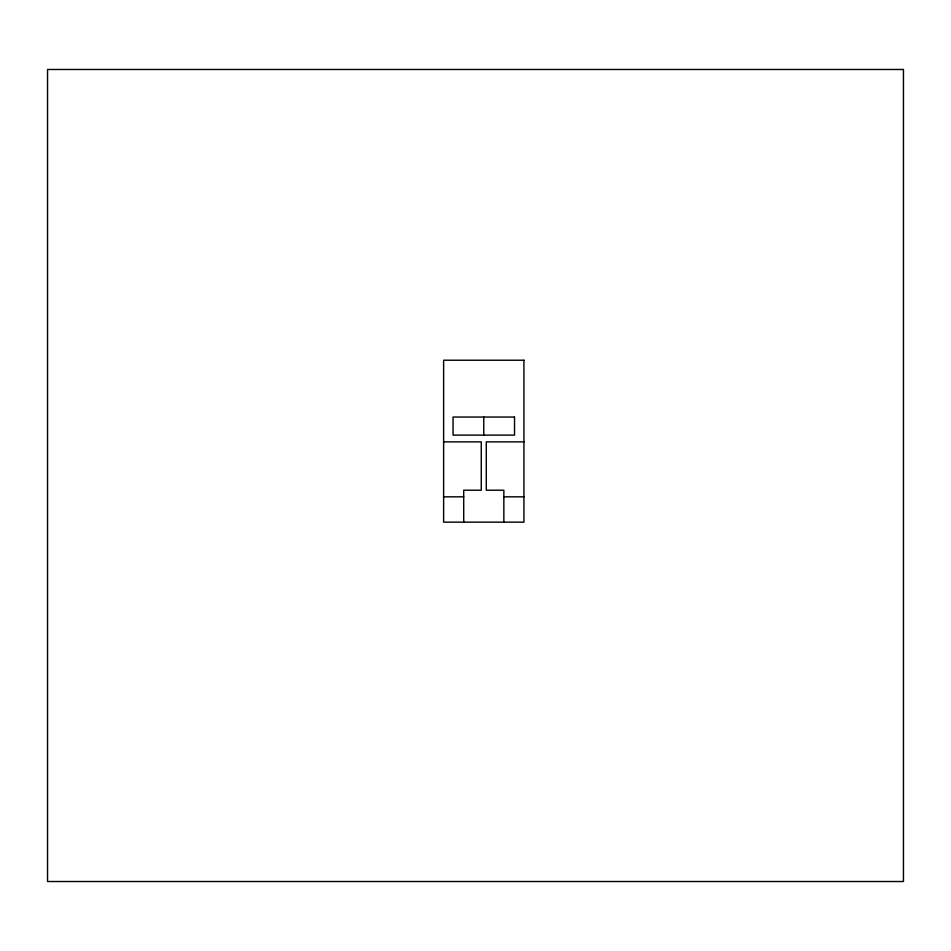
<?xml version="1.0" encoding="UTF-8"?>
<svg xmlns="http://www.w3.org/2000/svg" width="951" height="951" viewBox="0 0 951 951"><rect width="100%" height="100%" fill="white"/><g stroke="black" fill="none" stroke-linecap="round" stroke-linejoin="round"><path stroke-width="1.43" d="M443.63 441.87L481.265 441.87L481.265 490.217L463.708 490.217L463.708 522.158M523.93 441.87L486.282 441.87L486.282 490.217L503.852 490.217L503.852 522.158M443.63 496.826L463.708 496.826M503.852 496.826L523.93 496.826M483.75 417.049L483.75 435.118M903.45 69.482L47.55 69.482L47.55 881.518L903.45 881.518L903.45 69.482M523.93 360.227L443.63 360.227L443.63 522.158L523.93 522.158L523.93 360.227M514.515 417.049L453.045 417.049L453.045 435.118L514.515 435.118L514.515 417.049"/></g></svg>
